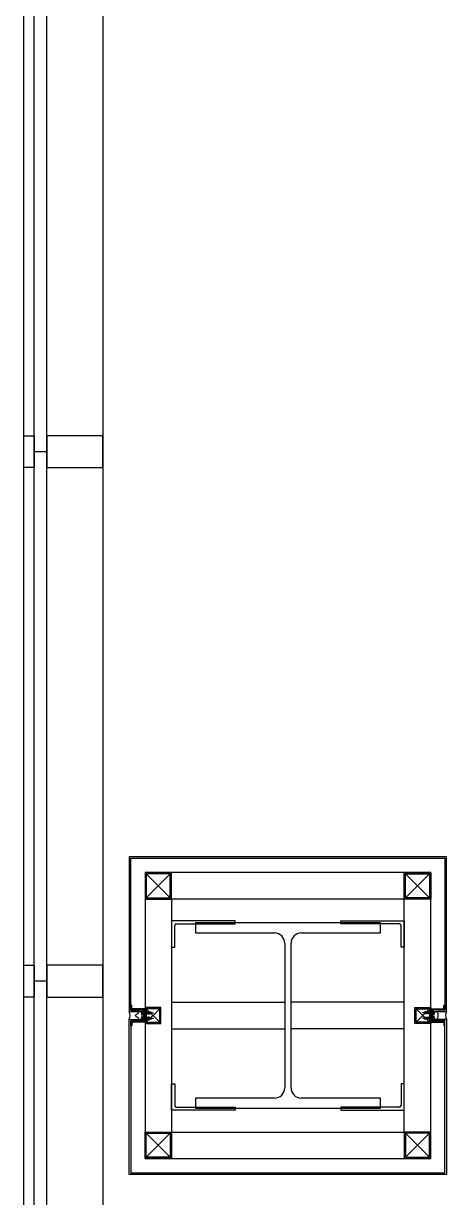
# Model space of a CAD drawing. Header units: millimetres. Extents: x -168200 to 672800, y -7409 to 118800.
# Drawn here: x 273200 to 274000, y 16056 to 18274 of the extents above; entities that cross this region are included whole.
import ezdxf

# ---------------------------------------------------------------- set-up
doc = ezdxf.new("R2010")
doc.units = ezdxf.units.MM
doc.header["$LTSCALE"] = 200
doc.layers.add('1 BA', color=9, linetype='Continuous')

msp = doc.modelspace()

# ---------------------------------------------------------------- linework, layer by layer
at = {"layer": '1 BA', "linetype": 'Continuous'}
for p, q in [((273200, 42355), (273200, 14580)), ((273350, 42355), (273350, 14520))]:
    msp.add_line(p, q, dxfattribs=at)
at = {"layer": '1 BA', "linetype": 'Continuous', "ltscale": 2}
for p, q in [((273220, 14580), (273220, 42355)), ((273244, 14580), (273244, 42355))]:
    msp.add_line(p, q, dxfattribs=at)
at = {"layer": '1 BA'}
for p, q in [((273200, 17495), (273200, 17435)), ((273200, 17495), (273220, 17495)), ((273220, 17495), (273220, 17435)), ((273350, 17495), (273244, 17495)), ((273244, 17495), (273244, 17435)), ((273350, 17435), (273350, 17495)), ((273244, 17465), (273220, 17465)), ((273220, 17435), (273200, 17435)), ((273244, 17435), (273350, 17435)), ((274000, 16700), (273400, 16700)), ((273400, 16700), (273400, 16407.5)), ((274000, 16407.5), (274000, 16700)), ((273403, 16410.5), (273403, 16697)), ((273403, 16697), (273997, 16697)), ((273997, 16697), (273997, 16410.5)), ((273480, 16670), (273430, 16670)), ((273430, 16670), (273430, 16620)), ((273970, 16670), (273430, 16670)), ((273430, 16670), (273430, 16130)), ((273432.3, 16667.7), (273477.7, 16622.3)), ((273477.7, 16667.7), (273432.3, 16622.3)), ((273477.7, 16667.7), (273432.3, 16667.7)), ((273432.3, 16667.7), (273432.3, 16622.3)), ((273477.7, 16622.3), (273477.7, 16667.7)), ((273480, 16620), (273480, 16670)), ((273920, 16620), (273920, 16670)), ((273920, 16670), (273970, 16670)), ((273967.7, 16667.7), (273922.3, 16622.3)), ((273922.3, 16667.7), (273967.7, 16622.3)), ((273922.3, 16622.3), (273922.3, 16667.7)), ((273922.3, 16667.7), (273967.7, 16667.7)), ((273967.7, 16667.7), (273967.7, 16622.3)), ((273970, 16670), (273970, 16620)), ((273970, 16130), (273970, 16670)), ((273430, 16620), (273480, 16620)), ((273432.3, 16622.3), (273477.7, 16622.3)), ((273920, 16620), (273480, 16620)), ((273480, 16620), (273480, 16180)), ((273970, 16620), (273920, 16620)), ((273920, 16180), (273920, 16620)), ((273967.7, 16622.3), (273922.3, 16622.3)), ((273480, 16579), (273480, 16529)), ((273600, 16579), (273480, 16579)), ((273486, 16529), (273486, 16570)), ((273489, 16573), (273600, 16573)), ((273875, 16575), (273525, 16575)), ((273525, 16575), (273525, 16556)), ((273600, 16573), (273600, 16579)), ((273800, 16573), (273800, 16579)), ((273800, 16579), (273920, 16579)), ((273911, 16573), (273800, 16573)), ((273875, 16556), (273875, 16575)), ((273914, 16529), (273914, 16570)), ((273920, 16579), (273920, 16529)), ((273525, 16556), (273674.8, 16556)), ((273725.3, 16556), (273875, 16556)), ((273480, 16529), (273486, 16529)), ((273694, 16536.8), (273694, 16263.3)), ((273706, 16263.3), (273706, 16536.8)), ((273920, 16529), (273914, 16529)), ((273200, 16495), (273200, 16435)), ((273200, 16495), (273220, 16495)), ((273220, 16495), (273220, 16435)), ((273350, 16495), (273244, 16495)), ((273244, 16495), (273244, 16435)), ((273350, 16435), (273350, 16495)), ((273244, 16465), (273220, 16465)), ((273220, 16435), (273200, 16435)), ((273244, 16435), (273350, 16435)), ((273405, 16419.5), (273403, 16419.5)), ((273403, 16419.5), (273403, 16410.5)), ((273425, 16410.5), (273403, 16410.5)), ((273403, 16410.5), (273428, 16410.5)), ((273405, 16412.5), (273405, 16419.5)), ((273430, 16412.5), (273405, 16412.5)), ((273425, 16407.5), (273425, 16410.5)), ((273428, 16410.5), (273428, 16400)), ((273460, 16415), (273430, 16415)), ((273430, 16415), (273430, 16385)), ((273430, 16400), (273430, 16412.5)), ((273432.3, 16412.7), (273457.7, 16387.3)), ((273457.7, 16412.7), (273432.3, 16387.3)), ((273457.7, 16412.7), (273432.3, 16412.7)), ((273432.3, 16412.7), (273432.3, 16387.3)), ((273457.7, 16387.3), (273457.7, 16412.7)), ((273460, 16385), (273460, 16415)), ((273480, 16425), (273693.5, 16425)), ((273920, 16425), (273706.5, 16425)), ((273940, 16385), (273940, 16415)), ((273940, 16415), (273970, 16415)), ((273967.7, 16412.7), (273942.3, 16387.3)), ((273942.3, 16412.7), (273967.7, 16387.3)), ((273942.3, 16387.3), (273942.3, 16412.7)), ((273942.3, 16412.7), (273967.7, 16412.7)), ((273967.7, 16412.7), (273967.7, 16387.3)), ((273970, 16415), (273970, 16385)), ((273970, 16400), (273970, 16412.5)), ((273970, 16412.5), (273995, 16412.5)), ((273997, 16410.5), (273972, 16410.5)), ((273972, 16410.5), (273972, 16400)), ((273997, 16410.5), (273975, 16410.5)), ((273975, 16410.5), (273975, 16407.5)), ((273995, 16412.5), (273995, 16419.5)), ((273995, 16419.5), (273997, 16419.5)), ((273997, 16419.5), (273997, 16410.5)), ((273400, 16407.5), (273420.5, 16407.5)), ((273400, 16407.5), (273425, 16407.5)), ((273420, 16407.5), (273400, 16407.5)), ((273400, 16392.5), (273420.5, 16392.5)), ((273400, 16392.5), (273425, 16392.5)), ((273400, 16100), (273400, 16392.5)), ((273400, 16392.5), (273420, 16392.5)), ((273425, 16389.5), (273403, 16389.5)), ((273403, 16389.5), (273403, 16103)), ((273403, 16380.5), (273403, 16389.5)), ((273403, 16389.5), (273428, 16389.5)), ((273423, 16405.2), (273445.6, 16405.2)), ((273423, 16394.8), (273445.6, 16394.8)), ((273425, 16407.5), (273425, 16407.5)), ((273425, 16407.5), (273425, 16407.5)), ((273425, 16407.5), (273425, 16407.5)), ((273425, 16407.5), (273425, 16407.5)), ((273425, 16407.5), (273425, 16407.5)), ((273425, 16392.5), (273425, 16389.5)), ((273425, 16392.5), (273425, 16392.5)), ((273425, 16392.5), (273425, 16392.5)), ((273425, 16392.5), (273425, 16392.5)), ((273425, 16392.5), (273425, 16392.5)), ((273425, 16392.5), (273425, 16392.5)), ((273425, 16392.5), (273425, 16389.5)), ((273425.8, 16407.8), (273426, 16407.6)), ((273426, 16402.9), (273425.8, 16402.7)), ((273426, 16397.1), (273425.8, 16397.3)), ((273425.8, 16392.2), (273426, 16392.4)), ((273426, 16406.5), (273425.9, 16406.3)), ((273425.9, 16406.3), (273425.9, 16406.1)), ((273425.9, 16406.1), (273425.9, 16405.9)), ((273425.9, 16405.9), (273425.9, 16405.8)), ((273425.9, 16405.8), (273426, 16405.8)), ((273426, 16404.7), (273425.9, 16404.7)), ((273425.9, 16404.7), (273425.9, 16404.6)), ((273425.9, 16404.6), (273425.9, 16404.4)), ((273425.9, 16404.4), (273425.9, 16404.2)), ((273425.9, 16404.2), (273426, 16404)), ((273425.9, 16395.8), (273426, 16396)), ((273425.9, 16395.6), (273425.9, 16395.8)), ((273425.9, 16395.4), (273425.9, 16395.6)), ((273425.9, 16395.3), (273425.9, 16395.4)), ((273426, 16395.3), (273425.9, 16395.3)), ((273425.9, 16394.1), (273425.9, 16394.2)), ((273425.9, 16394.2), (273426, 16394.2)), ((273425.9, 16393.9), (273425.9, 16394.1)), ((273425.9, 16393.7), (273425.9, 16393.9)), ((273426, 16393.5), (273425.9, 16393.7)), ((273426, 16407.6), (273426, 16407.3)), ((273426, 16407.3), (273426.1, 16407)), ((273426.1, 16407), (273426, 16406.8)), ((273426, 16406.8), (273426, 16406.5)), ((273426, 16405.8), (273426.2, 16405.7)), ((273426.2, 16404.8), (273426, 16404.7)), ((273426, 16404), (273426, 16403.7)), ((273426, 16403.7), (273426.1, 16403.5)), ((273426.1, 16403.5), (273426, 16403.2)), ((273426, 16403.2), (273426, 16402.9)), ((273426, 16396.8), (273426, 16397.1)), ((273426.1, 16396.5), (273426, 16396.8)), ((273426, 16396.3), (273426.1, 16396.5)), ((273426, 16396), (273426, 16396.3)), ((273426.2, 16395.2), (273426, 16395.3)), ((273426, 16394.2), (273426.2, 16394.3)), ((273426, 16393.2), (273426, 16393.5)), ((273426.1, 16393), (273426, 16393.2)), ((273426, 16392.7), (273426.1, 16393)), ((273426, 16392.4), (273426, 16392.7)), ((273426.2, 16405.7), (273426.4, 16405.7)), ((273426.4, 16404.8), (273426.2, 16404.8)), ((273426.4, 16395.2), (273426.2, 16395.2)), ((273426.2, 16394.3), (273426.4, 16394.3)), ((273426.4, 16405.7), (273426.6, 16405.8)), ((273426.6, 16404.7), (273426.4, 16404.8)), ((273426.6, 16395.3), (273426.4, 16395.2)), ((273426.4, 16394.3), (273426.6, 16394.2)), ((273426.6, 16405.8), (273426.8, 16405.8)), ((273426.8, 16404.7), (273426.6, 16404.7)), ((273426.8, 16395.3), (273426.6, 16395.3)), ((273426.6, 16394.2), (273426.8, 16394.2)), ((273426.8, 16405.8), (273427, 16405.8)), ((273427, 16404.7), (273426.8, 16404.7)), ((273427, 16395.3), (273426.8, 16395.3)), ((273426.8, 16394.2), (273427, 16394.2)), ((273427, 16408.7), (273428, 16408.7)), ((273427, 16405.8), (273427.2, 16405.7)), ((273427.2, 16404.8), (273427, 16404.7)), ((273428, 16401.7), (273427, 16401.7)), ((273428, 16398.3), (273427, 16398.3)), ((273427.2, 16395.2), (273427, 16395.3)), ((273427, 16394.2), (273427.2, 16394.3)), ((273427, 16391.3), (273428, 16391.3)), ((273427.2, 16405.7), (273427.3, 16405.6)), ((273427.3, 16404.9), (273427.2, 16404.8)), ((273427.3, 16395.1), (273427.2, 16395.2)), ((273427.2, 16394.3), (273427.3, 16394.4)), ((273427.3, 16405.6), (273427.4, 16405.5)), ((273427.4, 16405), (273427.3, 16404.9)), ((273427.4, 16395), (273427.3, 16395.1)), ((273427.3, 16394.4), (273427.4, 16394.5)), ((273427.4, 16405.5), (273427.4, 16405.4)), ((273427.4, 16405.4), (273427.5, 16405.2)), ((273427.5, 16405.2), (273427.4, 16405.1)), ((273427.4, 16405.1), (273427.4, 16405)), ((273427.4, 16394.9), (273427.4, 16395)), ((273427.5, 16394.8), (273427.4, 16394.9)), ((273427.4, 16394.6), (273427.5, 16394.8)), ((273427.4, 16394.5), (273427.4, 16394.6)), ((273428, 16408.7), (273428, 16401.7)), ((273428.5, 16406.7), (273428, 16406.7)), ((273428, 16403.7), (273429.1, 16403.7)), ((273428, 16389.5), (273428, 16400)), ((273428, 16400), (273430, 16400)), ((273428, 16400), (273430, 16400)), ((273428, 16391.3), (273428, 16398.3)), ((273428, 16396.3), (273429.1, 16396.3)), ((273428.5, 16393.3), (273428, 16393.3)), ((273428.4, 16405.2), (273428.7, 16407.2)), ((273428.4, 16405.2), (273428.5, 16406.7)), ((273428.4, 16394.8), (273428.7, 16392.8)), ((273428.4, 16394.8), (273428.5, 16393.3)), ((273428.7, 16407.2), (273428.5, 16406.7)), ((273428.5, 16405.2), (273428.8, 16407.2)), ((273428.5, 16405.2), (273429, 16406.7)), ((273428.5, 16394.8), (273428.8, 16392.8)), ((273428.5, 16394.8), (273429, 16393.3)), ((273428.7, 16392.8), (273428.5, 16393.3)), ((273428.8, 16407.2), (273429, 16406.7)), ((273428.8, 16392.8), (273429, 16393.3)), ((273429, 16406.7), (273429.7, 16406.7)), ((273429, 16393.3), (273429.7, 16393.3)), ((273429.1, 16403.7), (273429.7, 16406.7)), ((273429.3, 16403.3), (273429.1, 16403.7)), ((273429.3, 16396.7), (273429.1, 16396.3)), ((273429.1, 16396.3), (273429.7, 16393.3)), ((273429.3, 16403.3), (273430, 16407.2)), ((273429.3, 16396.7), (273430, 16392.8)), ((273429.4, 16403.3), (273430.1, 16407.2)), ((273429.4, 16403.3), (273429.6, 16403.7)), ((273429.4, 16396.7), (273429.6, 16396.3)), ((273429.4, 16396.7), (273430.1, 16392.8)), ((273429.6, 16403.7), (273430.2, 16406.7)), ((273429.6, 16403.7), (273430.4, 16403.7)), ((273429.6, 16396.3), (273430.2, 16393.3)), ((273429.6, 16396.3), (273430.4, 16396.3)), ((273429.9, 16407.2), (273429.7, 16406.7)), ((273429.9, 16392.8), (273429.7, 16393.3)), ((273430, 16407.2), (273430.2, 16406.7)), ((273430, 16400), (273430, 16387.5)), ((273430, 16392.8), (273430.2, 16393.3)), ((273430.2, 16406.7), (273431, 16406.7)), ((273430.2, 16393.3), (273431, 16393.3)), ((273430.4, 16403.7), (273431, 16406.7)), ((273430.6, 16403.3), (273430.4, 16403.7)), ((273430.6, 16396.7), (273430.4, 16396.3)), ((273430.4, 16396.3), (273431, 16393.3)), ((273430.6, 16403.3), (273431.2, 16407.2)), ((273430.6, 16396.7), (273431.2, 16392.8)), ((273430.7, 16403.3), (273431.3, 16407.2)), ((273430.7, 16403.3), (273430.9, 16403.7)), ((273430.7, 16396.7), (273430.9, 16396.3)), ((273430.7, 16396.7), (273431.3, 16392.8)), ((273430.9, 16403.7), (273431.5, 16406.7)), ((273430.9, 16403.7), (273431.6, 16403.7)), ((273430.9, 16396.3), (273431.5, 16393.3)), ((273430.9, 16396.3), (273431.6, 16396.3)), ((273431.2, 16407.2), (273431, 16406.7)), ((273431.2, 16392.8), (273431, 16393.3)), ((273431.3, 16407.2), (273431.5, 16406.7)), ((273431.3, 16392.8), (273431.5, 16393.3)), ((273431.5, 16406.7), (273432.2, 16406.7)), ((273431.5, 16393.3), (273432.2, 16393.3)), ((273431.6, 16403.7), (273432.2, 16406.7)), ((273431.8, 16403.3), (273431.6, 16403.7)), ((273431.8, 16396.7), (273431.6, 16396.3)), ((273431.6, 16396.3), (273432.2, 16393.3)), ((273431.8, 16403.3), (273432.4, 16407.2)), ((273431.8, 16396.7), (273432.4, 16392.8)), ((273431.9, 16403.3), (273432.5, 16407.2)), ((273431.9, 16403.3), (273432.1, 16403.7)), ((273431.9, 16396.7), (273432.1, 16396.3)), ((273431.9, 16396.7), (273432.5, 16392.8)), ((273432.1, 16403.7), (273432.7, 16406.7)), ((273432.1, 16403.7), (273432.8, 16403.7)), ((273432.1, 16396.3), (273432.7, 16393.3)), ((273432.1, 16396.3), (273432.8, 16396.3)), ((273432.4, 16407.2), (273432.2, 16406.7)), ((273432.4, 16392.8), (273432.2, 16393.3)), ((273432.5, 16407.2), (273432.7, 16406.7)), ((273432.5, 16392.8), (273432.7, 16393.3)), ((273432.7, 16406.7), (273433.4, 16406.7)), ((273432.7, 16393.3), (273433.4, 16393.3)), ((273432.8, 16403.7), (273433.4, 16406.7)), ((273433, 16403.3), (273432.8, 16403.7)), ((273433, 16396.7), (273432.8, 16396.3)), ((273432.8, 16396.3), (273433.4, 16393.3)), ((273433, 16403.3), (273433.7, 16407.2)), ((273433, 16396.7), (273433.7, 16392.8)), ((273433.1, 16403.3), (273433.8, 16407.2)), ((273433.1, 16403.3), (273433.3, 16403.7)), ((273433.1, 16396.7), (273433.8, 16392.8)), ((273433.1, 16396.7), (273433.3, 16396.3)), ((273433.3, 16403.7), (273433.9, 16406.7)), ((273433.3, 16403.7), (273434.1, 16403.7)), ((273433.3, 16396.3), (273433.9, 16393.3)), ((273433.3, 16396.3), (273434.1, 16396.3)), ((273433.6, 16407.2), (273433.4, 16406.7)), ((273433.6, 16392.8), (273433.4, 16393.3)), ((273433.7, 16407.2), (273433.9, 16406.7)), ((273433.7, 16392.8), (273433.9, 16393.3)), ((273433.9, 16406.7), (273434.7, 16406.7)), ((273433.9, 16393.3), (273434.7, 16393.3)), ((273434.1, 16403.7), (273434.7, 16406.7)), ((273434.3, 16403.3), (273434.1, 16403.7)), ((273434.3, 16396.7), (273434.1, 16396.3)), ((273434.1, 16396.3), (273434.7, 16393.3)), ((273434.3, 16403.3), (273434.9, 16407.2)), ((273434.3, 16396.7), (273434.9, 16392.8)), ((273434.4, 16403.3), (273435, 16407.2)), ((273434.4, 16403.3), (273434.6, 16403.7)), ((273434.4, 16396.7), (273434.6, 16396.3)), ((273434.4, 16396.7), (273435, 16392.8)), ((273434.6, 16403.7), (273435.2, 16406.7)), ((273434.6, 16403.7), (273435.3, 16403.7)), ((273434.6, 16396.3), (273435.2, 16393.3)), ((273434.6, 16396.3), (273435.3, 16396.3)), ((273434.9, 16407.2), (273434.7, 16406.7)), ((273434.9, 16392.8), (273434.7, 16393.3)), ((273435, 16407.2), (273435.2, 16406.7)), ((273435, 16392.8), (273435.2, 16393.3)), ((273435.2, 16406.7), (273435.9, 16406.7)), ((273435.2, 16393.3), (273435.9, 16393.3)), ((273435.3, 16403.7), (273435.9, 16406.7)), ((273435.5, 16403.3), (273435.3, 16403.7)), ((273435.5, 16396.7), (273435.3, 16396.3)), ((273435.3, 16396.3), (273435.9, 16393.3)), ((273435.5, 16403.3), (273436.1, 16407.2)), ((273435.5, 16396.7), (273436.1, 16392.8)), ((273435.6, 16403.3), (273436.2, 16407.2)), ((273435.6, 16403.3), (273435.8, 16403.7)), ((273435.6, 16396.7), (273436.2, 16392.8)), ((273435.6, 16396.7), (273435.8, 16396.3)), ((273435.8, 16403.7), (273436.4, 16406.7)), ((273435.8, 16403.7), (273436.5, 16403.7)), ((273435.8, 16396.3), (273436.4, 16393.3)), ((273435.8, 16396.3), (273436.5, 16396.3)), ((273436.1, 16407.2), (273435.9, 16406.7)), ((273436.1, 16392.8), (273435.9, 16393.3)), ((273436.2, 16407.2), (273436.4, 16406.7)), ((273436.2, 16392.8), (273436.4, 16393.3)), ((273436.4, 16406.7), (273437.1, 16406.7)), ((273436.4, 16393.3), (273437.1, 16393.3)), ((273436.5, 16403.7), (273437.1, 16406.7)), ((273436.7, 16403.3), (273436.5, 16403.7)), ((273436.7, 16396.7), (273436.5, 16396.3)), ((273436.5, 16396.3), (273437.1, 16393.3)), ((273436.7, 16403.3), (273437.4, 16407.2)), ((273436.7, 16396.7), (273437.4, 16392.8)), ((273436.8, 16403.3), (273437.5, 16407.2)), ((273436.8, 16403.3), (273437, 16403.7)), ((273436.8, 16396.7), (273437, 16396.3)), ((273436.8, 16396.7), (273437.5, 16392.8)), ((273437, 16403.7), (273437.6, 16406.7)), ((273437, 16403.7), (273437.8, 16403.7)), ((273437, 16396.3), (273437.6, 16393.3)), ((273437, 16396.3), (273437.8, 16396.3)), ((273437.3, 16407.2), (273437.1, 16406.7)), ((273437.3, 16392.8), (273437.1, 16393.3)), ((273437.4, 16407.2), (273437.6, 16406.7)), ((273437.4, 16392.8), (273437.6, 16393.3)), ((273437.6, 16406.7), (273438.4, 16406.7)), ((273437.6, 16393.3), (273438.4, 16393.3)), ((273437.8, 16403.7), (273438.4, 16406.7)), ((273438, 16403.3), (273437.8, 16403.7)), ((273438, 16396.7), (273437.8, 16396.3)), ((273437.8, 16396.3), (273438.4, 16393.3)), ((273438, 16403.3), (273438.6, 16407.2)), ((273438, 16396.7), (273438.6, 16392.8)), ((273438.1, 16403.3), (273438.7, 16407.2)), ((273438.1, 16403.3), (273438.3, 16403.7)), ((273438.1, 16396.7), (273438.7, 16392.8)), ((273438.1, 16396.7), (273438.3, 16396.3)), ((273438.3, 16403.7), (273438.9, 16406.7)), ((273438.3, 16403.7), (273439, 16403.7)), ((273438.3, 16396.3), (273439, 16396.3)), ((273438.3, 16396.3), (273438.9, 16393.3)), ((273438.6, 16407.2), (273438.4, 16406.7)), ((273438.6, 16392.8), (273438.4, 16393.3)), ((273438.7, 16407.2), (273438.9, 16406.7)), ((273438.7, 16392.8), (273438.9, 16393.3)), ((273438.8, 16406.7), (273440.5, 16406.7)), ((273438.8, 16393.3), (273440.5, 16393.3)), ((273439, 16403.7), (273439.6, 16406.7)), ((273439.2, 16403.3), (273439, 16403.7)), ((273439.2, 16396.7), (273439, 16396.3)), ((273439, 16396.3), (273439.6, 16393.3)), ((273439.2, 16403.3), (273439.8, 16406.7)), ((273439.2, 16396.7), (273439.8, 16393.3)), ((273439.3, 16403.3), (273439.8, 16406.5)), ((273439.3, 16403.3), (273439.5, 16403.7)), ((273439.3, 16396.7), (273439.8, 16393.5)), ((273439.3, 16396.7), (273439.5, 16396.3)), ((273439.5, 16403.7), (273439.8, 16405.2)), ((273439.5, 16403.7), (273440.5, 16403.7)), ((273439.5, 16396.3), (273439.8, 16394.8)), ((273439.5, 16396.3), (273440.5, 16396.3)), ((273439.8, 16406.7), (273439.8, 16405.2)), ((273439.8, 16393.3), (273439.8, 16394.8)), ((273440.5, 16406.7), (273442.8, 16405.6)), ((273440.5, 16403.7), (273442.8, 16404.9)), ((273440.5, 16396.3), (273442.8, 16395.1)), ((273440.5, 16393.3), (273442.8, 16394.4)), ((273977, 16405.2), (273954.4, 16405.2)), ((273977, 16394.8), (273954.4, 16394.8)), ((273959.5, 16406.7), (273957.2, 16405.6)), ((273959.5, 16403.7), (273957.2, 16404.9)), ((273959.5, 16396.3), (273957.2, 16395.1)), ((273959.5, 16393.3), (273957.2, 16394.4)), ((273961.2, 16406.7), (273959.5, 16406.7)), ((273960.5, 16403.7), (273959.5, 16403.7)), ((273960.5, 16396.3), (273959.5, 16396.3)), ((273961.2, 16393.3), (273959.5, 16393.3)), ((273960.8, 16403.3), (273960.2, 16406.7)), ((273960.2, 16406.7), (273960.2, 16405.2)), ((273960.7, 16403.3), (273960.2, 16406.5)), ((273960.5, 16403.7), (273960.2, 16405.2)), ((273960.7, 16396.7), (273960.2, 16393.5)), ((273960.8, 16396.7), (273960.2, 16393.3)), ((273960.5, 16396.3), (273960.2, 16394.8)), ((273960.2, 16393.3), (273960.2, 16394.8)), ((273961, 16403.7), (273960.4, 16406.7)), ((273961, 16396.3), (273960.4, 16393.3)), ((273960.7, 16403.3), (273960.5, 16403.7)), ((273960.7, 16396.7), (273960.5, 16396.3)), ((273960.8, 16403.3), (273961, 16403.7)), ((273960.8, 16396.7), (273961, 16396.3)), ((273961.7, 16403.7), (273961, 16403.7)), ((273961.7, 16396.3), (273961, 16396.3)), ((273961.3, 16407.2), (273961.1, 16406.7)), ((273961.7, 16403.7), (273961.1, 16406.7)), ((273961.7, 16396.3), (273961.1, 16393.3)), ((273961.3, 16392.8), (273961.1, 16393.3)), ((273961.9, 16403.3), (273961.3, 16407.2)), ((273961.9, 16396.7), (273961.3, 16392.8)), ((273962, 16403.3), (273961.4, 16407.2)), ((273961.4, 16407.2), (273961.6, 16406.7)), ((273962, 16396.7), (273961.4, 16392.8)), ((273961.4, 16392.8), (273961.6, 16393.3)), ((273962.4, 16406.7), (273961.6, 16406.7)), ((273962.2, 16403.7), (273961.6, 16406.7)), ((273962.2, 16396.3), (273961.6, 16393.3)), ((273962.4, 16393.3), (273961.6, 16393.3)), ((273961.9, 16403.3), (273961.7, 16403.7)), ((273961.9, 16396.7), (273961.7, 16396.3)), ((273962, 16403.3), (273962.2, 16403.7)), ((273962, 16396.7), (273962.2, 16396.3)), ((273963, 16403.7), (273962.2, 16403.7)), ((273963, 16396.3), (273962.2, 16396.3)), ((273962.6, 16407.2), (273962.4, 16406.7)), ((273963, 16403.7), (273962.4, 16406.7)), ((273963, 16396.3), (273962.4, 16393.3)), ((273962.6, 16392.8), (273962.4, 16393.3)), ((273963.2, 16403.3), (273962.5, 16407.2)), ((273963.2, 16396.7), (273962.5, 16392.8)), ((273963.3, 16403.3), (273962.6, 16407.2)), ((273963.3, 16396.7), (273962.6, 16392.8)), ((273962.7, 16407.2), (273962.9, 16406.7)), ((273962.7, 16392.8), (273962.9, 16393.3)), ((273963.6, 16406.7), (273962.9, 16406.7)), ((273963.5, 16403.7), (273962.9, 16406.7)), ((273963.5, 16396.3), (273962.9, 16393.3)), ((273963.6, 16393.3), (273962.9, 16393.3)), ((273963.2, 16403.3), (273963, 16403.7)), ((273963.2, 16396.7), (273963, 16396.3)), ((273963.3, 16403.3), (273963.5, 16403.7)), ((273963.3, 16396.7), (273963.5, 16396.3)), ((273964.2, 16403.7), (273963.5, 16403.7)), ((273964.2, 16396.3), (273963.5, 16396.3)), ((273963.8, 16407.2), (273963.6, 16406.7)), ((273964.2, 16403.7), (273963.6, 16406.7)), ((273964.2, 16396.3), (273963.6, 16393.3)), ((273963.8, 16392.8), (273963.6, 16393.3)), ((273964.4, 16403.3), (273963.8, 16407.2)), ((273964.4, 16396.7), (273963.8, 16392.8)), ((273964.5, 16403.3), (273963.9, 16407.2)), ((273963.9, 16407.2), (273964.1, 16406.7)), ((273964.5, 16396.7), (273963.9, 16392.8)), ((273963.9, 16392.8), (273964.1, 16393.3)), ((273964.8, 16406.7), (273964.1, 16406.7)), ((273964.7, 16403.7), (273964.1, 16406.7)), ((273964.7, 16396.3), (273964.1, 16393.3)), ((273964.8, 16393.3), (273964.1, 16393.3)), ((273964.4, 16403.3), (273964.2, 16403.7)), ((273964.4, 16396.7), (273964.2, 16396.3)), ((273964.5, 16403.3), (273964.7, 16403.7)), ((273964.5, 16396.7), (273964.7, 16396.3)), ((273965.4, 16403.7), (273964.7, 16403.7)), ((273965.4, 16396.3), (273964.7, 16396.3)), ((273965, 16407.2), (273964.8, 16406.7)), ((273965.4, 16403.7), (273964.8, 16406.7)), ((273965.4, 16396.3), (273964.8, 16393.3)), ((273965, 16392.8), (273964.8, 16393.3)), ((273965.6, 16403.3), (273965, 16407.2)), ((273965.6, 16396.7), (273965, 16392.8)), ((273965.1, 16407.2), (273965.3, 16406.7)), ((273965.7, 16403.3), (273965.1, 16407.2)), ((273965.7, 16396.7), (273965.1, 16392.8)), ((273965.1, 16392.8), (273965.3, 16393.3)), ((273966.1, 16406.7), (273965.3, 16406.7)), ((273965.9, 16403.7), (273965.3, 16406.7)), ((273965.9, 16396.3), (273965.3, 16393.3)), ((273966.1, 16393.3), (273965.3, 16393.3)), ((273965.6, 16403.3), (273965.4, 16403.7)), ((273965.6, 16396.7), (273965.4, 16396.3)), ((273965.7, 16403.3), (273965.9, 16403.7)), ((273965.7, 16396.7), (273965.9, 16396.3)), ((273966.7, 16403.7), (273965.9, 16403.7)), ((273966.7, 16396.3), (273965.9, 16396.3)), ((273966.3, 16407.2), (273966.1, 16406.7)), ((273966.7, 16403.7), (273966.1, 16406.7)), ((273966.7, 16396.3), (273966.1, 16393.3)), ((273966.3, 16392.8), (273966.1, 16393.3)), ((273966.9, 16403.3), (273966.2, 16407.2)), ((273966.9, 16396.7), (273966.2, 16392.8)), ((273967, 16403.3), (273966.3, 16407.2)), ((273967, 16396.7), (273966.3, 16392.8)), ((273966.4, 16407.2), (273966.6, 16406.7)), ((273966.4, 16392.8), (273966.6, 16393.3)), ((273967.3, 16406.7), (273966.6, 16406.7)), ((273967.2, 16403.7), (273966.6, 16406.7)), ((273967.2, 16396.3), (273966.6, 16393.3)), ((273967.3, 16393.3), (273966.6, 16393.3)), ((273966.9, 16403.3), (273966.7, 16403.7)), ((273966.9, 16396.7), (273966.7, 16396.3)), ((273967, 16403.3), (273967.2, 16403.7)), ((273967, 16396.7), (273967.2, 16396.3)), ((273967.9, 16403.7), (273967.2, 16403.7)), ((273967.9, 16396.3), (273967.2, 16396.3)), ((273967.5, 16407.2), (273967.3, 16406.7)), ((273967.9, 16403.7), (273967.3, 16406.7)), ((273967.9, 16396.3), (273967.3, 16393.3)), ((273967.5, 16392.8), (273967.3, 16393.3)), ((273968.1, 16403.3), (273967.5, 16407.2)), ((273968.1, 16396.7), (273967.5, 16392.8)), ((273967.6, 16407.2), (273967.8, 16406.7)), ((273968.2, 16403.3), (273967.6, 16407.2)), ((273968.2, 16396.7), (273967.6, 16392.8)), ((273967.6, 16392.8), (273967.8, 16393.3)), ((273968.5, 16406.7), (273967.8, 16406.7)), ((273968.4, 16403.7), (273967.8, 16406.7)), ((273968.4, 16396.3), (273967.8, 16393.3)), ((273968.5, 16393.3), (273967.8, 16393.3)), ((273968.1, 16403.3), (273967.9, 16403.7)), ((273968.1, 16396.7), (273967.9, 16396.3)), ((273968.2, 16403.3), (273968.4, 16403.7)), ((273968.2, 16396.7), (273968.4, 16396.3)), ((273969.1, 16403.7), (273968.4, 16403.7)), ((273969.1, 16396.3), (273968.4, 16396.3)), ((273968.7, 16407.2), (273968.5, 16406.7)), ((273969.1, 16403.7), (273968.5, 16406.7)), ((273969.1, 16396.3), (273968.5, 16393.3)), ((273968.7, 16392.8), (273968.5, 16393.3)), ((273969.3, 16403.3), (273968.7, 16407.2)), ((273969.3, 16396.7), (273968.7, 16392.8)), ((273968.8, 16407.2), (273969, 16406.7)), ((273969.4, 16403.3), (273968.8, 16407.2)), ((273969.4, 16396.7), (273968.8, 16392.8)), ((273968.8, 16392.8), (273969, 16393.3)), ((273969.6, 16403.7), (273969, 16406.7)), ((273969.8, 16406.7), (273969, 16406.7)), ((273969.6, 16396.3), (273969, 16393.3)), ((273969.8, 16393.3), (273969, 16393.3)), ((273969.3, 16403.3), (273969.1, 16403.7)), ((273969.3, 16396.7), (273969.1, 16396.3)), ((273969.4, 16403.3), (273969.6, 16403.7)), ((273969.4, 16396.7), (273969.6, 16396.3)), ((273970.4, 16403.7), (273969.6, 16403.7)), ((273970.4, 16396.3), (273969.6, 16396.3)), ((273970, 16407.2), (273969.8, 16406.7)), ((273970.4, 16403.7), (273969.8, 16406.7)), ((273970.4, 16396.3), (273969.8, 16393.3)), ((273970, 16392.8), (273969.8, 16393.3)), ((273970.6, 16403.3), (273969.9, 16407.2)), ((273970.6, 16396.7), (273969.9, 16392.8)), ((273970.7, 16403.3), (273970, 16407.2)), ((273970, 16400), (273970, 16387.5)), ((273972, 16400), (273970, 16400)), ((273972, 16400), (273970, 16400)), ((273970.7, 16396.7), (273970, 16392.8)), ((273970.1, 16407.2), (273970.3, 16406.7)), ((273970.1, 16392.8), (273970.3, 16393.3)), ((273970.9, 16403.7), (273970.3, 16406.7)), ((273971, 16406.7), (273970.3, 16406.7)), ((273970.9, 16396.3), (273970.3, 16393.3)), ((273971, 16393.3), (273970.3, 16393.3)), ((273970.6, 16403.3), (273970.4, 16403.7)), ((273970.6, 16396.7), (273970.4, 16396.3)), ((273970.7, 16403.3), (273970.9, 16403.7)), ((273970.7, 16396.7), (273970.9, 16396.3)), ((273972, 16403.7), (273970.9, 16403.7)), ((273972, 16396.3), (273970.9, 16396.3)), ((273971.2, 16407.2), (273971, 16406.7)), ((273971.5, 16405.2), (273971, 16406.7)), ((273971.5, 16394.8), (273971, 16393.3)), ((273971.2, 16392.8), (273971, 16393.3)), ((273971.5, 16405.2), (273971.2, 16407.2)), ((273971.5, 16394.8), (273971.2, 16392.8)), ((273971.3, 16407.2), (273971.5, 16406.7)), ((273971.6, 16405.2), (273971.3, 16407.2)), ((273971.6, 16394.8), (273971.3, 16392.8)), ((273971.3, 16392.8), (273971.5, 16393.3)), ((273971.6, 16405.2), (273971.5, 16406.7)), ((273971.5, 16406.7), (273972, 16406.7)), ((273971.6, 16394.8), (273971.5, 16393.3)), ((273971.5, 16393.3), (273972, 16393.3)), ((273973, 16408.7), (273972, 16408.7)), ((273972, 16408.7), (273972, 16401.7)), ((273972, 16401.7), (273973, 16401.7)), ((273972, 16389.5), (273972, 16400)), ((273972, 16391.3), (273972, 16398.3)), ((273972, 16398.3), (273973, 16398.3)), ((273973, 16391.3), (273972, 16391.3)), ((273997, 16389.5), (273972, 16389.5)), ((273972.6, 16405.4), (273972.5, 16405.2)), ((273972.5, 16405.2), (273972.6, 16405.1)), ((273972.5, 16394.8), (273972.6, 16394.9)), ((273972.6, 16394.6), (273972.5, 16394.8)), ((273972.7, 16405.6), (273972.6, 16405.5)), ((273972.6, 16405.5), (273972.6, 16405.4)), ((273972.6, 16405.1), (273972.6, 16405)), ((273972.6, 16405), (273972.7, 16404.9)), ((273972.6, 16395), (273972.7, 16395.1)), ((273972.6, 16394.9), (273972.6, 16395)), ((273972.6, 16394.5), (273972.6, 16394.6)), ((273972.7, 16394.4), (273972.6, 16394.5)), ((273972.8, 16405.7), (273972.7, 16405.6)), ((273972.7, 16404.9), (273972.8, 16404.8)), ((273972.7, 16395.1), (273972.8, 16395.2)), ((273972.8, 16394.3), (273972.7, 16394.4)), ((273973, 16405.8), (273972.8, 16405.7)), ((273972.8, 16404.8), (273973, 16404.7)), ((273972.8, 16395.2), (273973, 16395.3)), ((273973, 16394.2), (273972.8, 16394.3)), ((273973.2, 16405.8), (273973, 16405.8)), ((273973, 16404.7), (273973.2, 16404.7)), ((273973, 16395.3), (273973.2, 16395.3)), ((273973.2, 16394.2), (273973, 16394.2)), ((273973.4, 16405.8), (273973.2, 16405.8)), ((273973.2, 16404.7), (273973.4, 16404.7)), ((273973.2, 16395.3), (273973.4, 16395.3)), ((273973.4, 16394.2), (273973.2, 16394.2)), ((273973.6, 16405.7), (273973.4, 16405.8)), ((273973.4, 16404.7), (273973.6, 16404.8)), ((273973.4, 16395.3), (273973.6, 16395.2)), ((273973.6, 16394.3), (273973.4, 16394.2)), ((273973.8, 16405.7), (273973.6, 16405.7)), ((273973.6, 16404.8), (273973.8, 16404.8)), ((273973.6, 16395.2), (273973.8, 16395.2)), ((273973.8, 16394.3), (273973.6, 16394.3)), ((273974, 16405.8), (273973.8, 16405.7)), ((273973.8, 16404.8), (273974, 16404.7)), ((273973.8, 16395.2), (273974, 16395.3)), ((273974, 16394.2), (273973.8, 16394.3)), ((273974, 16407.3), (273973.9, 16407)), ((273973.9, 16407), (273974, 16406.8)), ((273974, 16403.7), (273973.9, 16403.5)), ((273973.9, 16403.5), (273974, 16403.2)), ((273973.9, 16396.5), (273974, 16396.8)), ((273974, 16396.3), (273973.9, 16396.5)), ((273973.9, 16393), (273974, 16393.2)), ((273974, 16392.7), (273973.9, 16393)), ((273974.2, 16407.8), (273974, 16407.6)), ((273974, 16407.6), (273974, 16407.3)), ((273974, 16406.8), (273974, 16406.5)), ((273974, 16406.5), (273974.1, 16406.3)), ((273974.1, 16405.8), (273974, 16405.8)), ((273974, 16404.7), (273974.1, 16404.7)), ((273974.1, 16404.2), (273974, 16404)), ((273974, 16404), (273974, 16403.7)), ((273974, 16403.2), (273974, 16402.9)), ((273974, 16402.9), (273974.2, 16402.7)), ((273974, 16397.1), (273974.2, 16397.3)), ((273974, 16396.8), (273974, 16397.1)), ((273974, 16396), (273974, 16396.3)), ((273974.1, 16395.8), (273974, 16396)), ((273974, 16395.3), (273974.1, 16395.3)), ((273974.1, 16394.2), (273974, 16394.2)), ((273974, 16393.5), (273974.1, 16393.7)), ((273974, 16393.2), (273974, 16393.5)), ((273974, 16392.4), (273974, 16392.7)), ((273974.2, 16392.2), (273974, 16392.4)), ((273974.1, 16406.3), (273974.1, 16406.1)), ((273974.1, 16406.1), (273974.1, 16405.9)), ((273974.1, 16405.9), (273974.1, 16405.8)), ((273974.1, 16404.7), (273974.1, 16404.6)), ((273974.1, 16404.6), (273974.1, 16404.4)), ((273974.1, 16404.4), (273974.1, 16404.2)), ((273974.1, 16395.6), (273974.1, 16395.8)), ((273974.1, 16395.4), (273974.1, 16395.6)), ((273974.1, 16395.3), (273974.1, 16395.4)), ((273974.1, 16394.1), (273974.1, 16394.2)), ((273974.1, 16393.9), (273974.1, 16394.1)), ((273974.1, 16393.7), (273974.1, 16393.9)), ((273975, 16407.5), (274000, 16407.5)), ((273975, 16392.5), (273975, 16389.5)), ((273975, 16389.5), (273975, 16392.5)), ((273975, 16392.5), (274000, 16392.5)), ((273997, 16389.5), (273975, 16389.5)), ((274000, 16407.5), (273979.5, 16407.5)), ((274000, 16392.5), (273979.5, 16392.5)), ((273980, 16407.5), (274000, 16407.5)), ((274000, 16392.5), (273980, 16392.5)), ((273997, 16103), (273997, 16389.5)), ((273997, 16380.5), (273997, 16389.5)), ((274000, 16392.5), (274000, 16100)), ((273405, 16380.5), (273403, 16380.5)), ((273430, 16387.5), (273405, 16387.5)), ((273405, 16387.5), (273405, 16380.5)), ((273430, 16385), (273460, 16385)), ((273432.3, 16387.3), (273457.7, 16387.3)), ((273480, 16375), (273693.5, 16375)), ((273920, 16375), (273706.5, 16375)), ((273970, 16385), (273940, 16385)), ((273967.7, 16387.3), (273942.3, 16387.3)), ((273970, 16387.5), (273995, 16387.5)), ((273995, 16387.5), (273995, 16380.5)), ((273995, 16380.5), (273997, 16380.5)), ((273480, 16221), (273480, 16271)), ((273480, 16271), (273486, 16271)), ((273486, 16271), (273486, 16230)), ((273920, 16271), (273914, 16271)), ((273914, 16271), (273914, 16230)), ((273920, 16221), (273920, 16271)), ((273674.8, 16244), (273525, 16244)), ((273525, 16244), (273525, 16225)), ((273875, 16244), (273725.3, 16244)), ((273875, 16225), (273875, 16244)), ((273600, 16221), (273480, 16221)), ((273489, 16227), (273600, 16227)), ((273525, 16225), (273875, 16225)), ((273600, 16227), (273600, 16221)), ((273911, 16227), (273800, 16227)), ((273800, 16227), (273800, 16221)), ((273800, 16221), (273920, 16221)), ((273430, 16180), (273480, 16180)), ((273430, 16130), (273430, 16180)), ((273432.3, 16132.3), (273477.7, 16177.7)), ((273477.7, 16132.3), (273432.3, 16177.7)), ((273432.3, 16177.7), (273477.7, 16177.7)), ((273432.3, 16132.3), (273432.3, 16177.7)), ((273477.7, 16177.7), (273477.7, 16132.3)), ((273480, 16180), (273480, 16130)), ((273480, 16180), (273920, 16180)), ((273970, 16180), (273920, 16180)), ((273920, 16180), (273920, 16130)), ((273967.7, 16132.3), (273922.3, 16177.7)), ((273922.3, 16132.3), (273967.7, 16177.7)), ((273967.7, 16177.7), (273922.3, 16177.7)), ((273922.3, 16177.7), (273922.3, 16132.3)), ((273967.7, 16132.3), (273967.7, 16177.7)), ((273970, 16130), (273970, 16180)), ((273480, 16130), (273430, 16130)), ((273430, 16130), (273970, 16130)), ((273477.7, 16132.3), (273432.3, 16132.3)), ((273920, 16130), (273970, 16130)), ((273922.3, 16132.3), (273967.7, 16132.3)), ((274000, 16100), (273400, 16100)), ((273403, 16103), (273997, 16103))]:
    msp.add_line(p, q, dxfattribs=at)
for centre, radius, start, end in [((273489, 16570), 3, 90, 180), ((273911, 16570), 3, 0, 90), ((273674.8, 16536.8), 19.2, 0, 90), ((273725.3, 16536.8), 19.2, 90, 180), ((273383.9, 16400), 17.8, 335.078, 24.922), ((273439, 16355.8), 52.5, 115.9636, 122.6731), ((273439, 16444.2), 52.5, 237.3269, 244.0364), ((273424.3, 16401), 8.52, 149.7243, 166.4062), ((273424.3, 16399), 8.52, 193.5938, 210.2757), ((273421.6, 16402.5), 5.48, 125.3569, 149.7243), ((273421.6, 16397.5), 5.48, 210.2757, 234.6431), ((273420, 16404.9), 2.65, 90, 125.3569), ((273420, 16395.1), 2.65, 234.6431, 270), ((273420, 16404.9), 2.65, 54.6431, 90), ((273420, 16395.1), 2.65, 270, 305.3569), ((273418.4, 16402.5), 5.48, 30.2757, 54.6431), ((273418.4, 16397.5), 5.48, 305.3569, 329.7243), ((273415.7, 16401), 8.52, 13.5938, 30.2757), ((273415.7, 16399), 8.52, 329.7243, 346.4062), ((273411.6, 16400), 12.8, 0, 13.5938), ((273411.6, 16400), 12.8, 346.4062, 0), ((273434.8, 16405.2), 9.36, 164.205, 195.795), ((273434.8, 16394.8), 9.36, 164.205, 195.795), ((273427, 16407.4), 1.3, 90.0233, 164.4114), ((273427, 16403.1), 1.3, 195.5886, 269.9767), ((273427, 16396.9), 1.3, 90.0233, 164.4114), ((273427, 16392.6), 1.3, 195.5886, 269.9767), ((273428.5, 16405.2), 0.0602, 200.6851, 319.2729), ((273428.5, 16394.8), 0.0602, 40.7271, 159.3149), ((273428.8, 16407.2), 0.0925, 60.0753, 130.1339), ((273428.8, 16392.8), 0.0925, 229.8661, 299.9247), ((273429.4, 16403.3), 0.0925, 240.0754, 310.1339), ((273429.4, 16396.7), 0.0925, 49.8661, 119.9246), ((273430, 16407.2), 0.0925, 60.0753, 130.1339), ((273430, 16392.8), 0.0925, 229.8661, 299.9247), ((273430.6, 16403.3), 0.0925, 240.0754, 310.1339), ((273430.6, 16396.7), 0.0925, 49.8661, 119.9246), ((273431.2, 16407.2), 0.0925, 60.0753, 130.1339), ((273431.2, 16392.8), 0.0925, 229.8661, 299.9247), ((273431.8, 16403.3), 0.0925, 240.0754, 310.1339), ((273431.8, 16396.7), 0.0925, 49.8661, 119.9246), ((273432.5, 16407.2), 0.0925, 60.0753, 130.1339), ((273432.5, 16392.8), 0.0925, 229.8661, 299.9247), ((273433.1, 16403.3), 0.0925, 240.0754, 310.1339), ((273433.1, 16396.7), 0.0925, 49.8661, 119.9246), ((273433.7, 16407.2), 0.0925, 60.0753, 130.1339), ((273433.7, 16392.8), 0.0925, 229.8661, 299.9247), ((273434.3, 16403.3), 0.0925, 240.0754, 310.1339), ((273434.3, 16396.7), 0.0925, 49.8661, 119.9246), ((273434.9, 16407.2), 0.0925, 60.0753, 130.1339), ((273434.9, 16392.8), 0.0925, 229.8661, 299.9247), ((273435.5, 16403.3), 0.0925, 240.0754, 310.1339), ((273435.5, 16396.7), 0.0925, 49.8661, 119.9246), ((273436.2, 16407.2), 0.0925, 60.0753, 130.1339), ((273436.2, 16392.8), 0.0925, 229.8661, 299.9247), ((273436.8, 16403.3), 0.0925, 240.0754, 310.1339), ((273436.8, 16396.7), 0.0925, 49.8661, 119.9246), ((273437.4, 16407.2), 0.0925, 60.0753, 130.1339), ((273437.4, 16392.8), 0.0925, 229.8661, 299.9247), ((273438, 16403.3), 0.0925, 240.0754, 310.1339), ((273438, 16396.7), 0.0925, 49.8661, 119.9246), ((273438.6, 16407.2), 0.0925, 60.0753, 130.1339), ((273438.6, 16392.8), 0.0925, 229.8661, 299.9247), ((273439.2, 16403.3), 0.0925, 240.0754, 310.1339), ((273439.2, 16396.7), 0.0925, 49.8661, 119.9246), ((273442.5, 16405.2), 0.46, 305.1627, 54.8373), ((273442.5, 16394.8), 0.46, 305.1627, 54.8373), ((273957.5, 16405.2), 0.46, 125.1627, 234.8373), ((273957.5, 16394.8), 0.46, 125.1627, 234.8373), ((273960.8, 16403.3), 0.0925, 229.8661, 299.9246), ((273960.8, 16396.7), 0.0925, 60.0754, 130.1339), ((273961.4, 16407.2), 0.0925, 49.8661, 119.9247), ((273961.4, 16392.8), 0.0925, 240.0753, 310.1339), ((273962, 16403.3), 0.0925, 229.8661, 299.9246), ((273962, 16396.7), 0.0925, 60.0754, 130.1339), ((273962.6, 16407.2), 0.0925, 49.8661, 119.9247), ((273962.6, 16392.8), 0.0925, 240.0753, 310.1339), ((273963.2, 16403.3), 0.0925, 229.8661, 299.9246), ((273963.2, 16396.7), 0.0925, 60.0754, 130.1339), ((273963.8, 16407.2), 0.0925, 49.8661, 119.9247), ((273963.8, 16392.8), 0.0925, 240.0753, 310.1339), ((273964.5, 16403.3), 0.0925, 229.8661, 299.9246), ((273964.5, 16396.7), 0.0925, 60.0754, 130.1339), ((273965.1, 16407.2), 0.0925, 49.8661, 119.9247), ((273965.1, 16392.8), 0.0925, 240.0753, 310.1339), ((273965.7, 16403.3), 0.0925, 229.8661, 299.9246), ((273965.7, 16396.7), 0.0925, 60.0754, 130.1339), ((273966.3, 16407.2), 0.0925, 49.8661, 119.9247), ((273966.3, 16392.8), 0.0925, 240.0753, 310.1339), ((273966.9, 16403.3), 0.0925, 229.8661, 299.9246), ((273966.9, 16396.7), 0.0925, 60.0754, 130.1339), ((273967.5, 16407.2), 0.0925, 49.8661, 119.9247), ((273967.5, 16392.8), 0.0925, 240.0753, 310.1339), ((273968.2, 16403.3), 0.0925, 229.8661, 299.9246), ((273968.2, 16396.7), 0.0925, 60.0754, 130.1339), ((273968.8, 16407.2), 0.0925, 49.8661, 119.9247), ((273968.8, 16392.8), 0.0925, 240.0753, 310.1339), ((273969.4, 16403.3), 0.0925, 229.8661, 299.9246), ((273969.4, 16396.7), 0.0925, 60.0754, 130.1339), ((273970, 16407.2), 0.0925, 49.8661, 119.9247), ((273970, 16392.8), 0.0925, 240.0753, 310.1339), ((273970.6, 16403.3), 0.0925, 229.8661, 299.9246), ((273970.6, 16396.7), 0.0925, 60.0754, 130.1339), ((273971.2, 16407.2), 0.0925, 49.8661, 119.9247), ((273971.2, 16392.8), 0.0925, 240.0753, 310.1339), ((273971.5, 16405.2), 0.0602, 220.7271, 339.3149), ((273971.5, 16394.8), 0.0602, 20.6851, 139.2729), ((273973, 16407.4), 1.3, 15.5886, 89.9767), ((273973, 16403.1), 1.3, 270.0233, 344.4114), ((273973, 16396.9), 1.3, 15.5886, 89.9767), ((273973, 16392.6), 1.3, 270.0233, 344.4114), ((273965.2, 16405.2), 9.36, 344.205, 15.795), ((273965.2, 16394.8), 9.36, 344.205, 15.795), ((273988.4, 16400), 12.8, 166.4062, 180), ((273988.4, 16400), 12.8, 180, 193.5938), ((273984.3, 16401), 8.52, 149.7243, 166.4062), ((273984.3, 16399), 8.52, 193.5938, 210.2757), ((273981.6, 16402.5), 5.48, 125.3569, 149.7243), ((273981.6, 16397.5), 5.48, 210.2757, 234.6431), ((273980, 16404.9), 2.65, 90, 125.3569), ((273980, 16395.1), 2.65, 234.6431, 270), ((273980, 16404.9), 2.65, 54.6431, 90), ((273980, 16395.1), 2.65, 270, 305.3569), ((273978.4, 16402.5), 5.48, 30.2757, 54.6431), ((273978.4, 16397.5), 5.48, 305.3569, 329.7243), ((273975.7, 16401), 8.52, 13.5938, 30.2757), ((273975.7, 16399), 8.52, 329.7243, 346.4062), ((273971.6, 16400), 12.8, 0, 13.5938), ((273971.6, 16400), 12.8, 346.4062, 0), ((274016.1, 16400), 17.8, 155.078, 204.922), ((273674.8, 16263.3), 19.2, 270, 0), ((273725.3, 16263.3), 19.2, 180, 270), ((273489, 16230), 3, 180, 270), ((273911, 16230), 3, 270, 360)]:
    msp.add_arc(centre, radius, start, end, dxfattribs=at)

doc.saveas('drawing.dxf')
